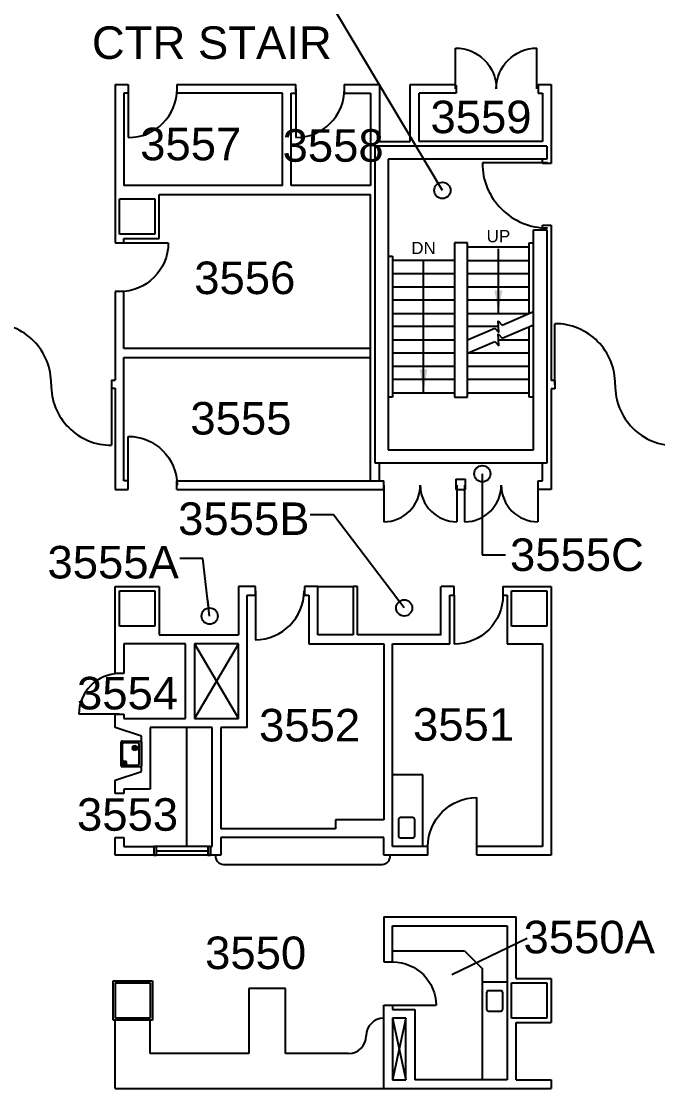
# Model space of a CAD drawing. Extents: x 338 to 7662, y 1527 to 4766.
# Drawn here: x 2965 to 3434, y 3390 to 4177 of the extents above; entities that cross this region are included whole.
import ezdxf
from ezdxf.enums import TextEntityAlignment as Align

# ---------------------------------------------------------------- set-up
doc = ezdxf.new("R2010")
doc.units = 0
doc.header["$LTSCALE"] = 150
doc.header["$MEASUREMENT"] = 0
doc.header["$PDMODE"] = 3
doc.header["$PDSIZE"] = 1
doc.layers.get('0').update_dxf_attribs({"linetype": 'CONTINUOUS'})
for name, color, linetype in [('A-ANNO-TEXT', 4, 'CONTINUOUS'), ('A-ANNO-TEXT-STAIR', 4, 'CONTINUOUS'), ('A-ANNO-TX192', 4, 'CONTINUOUS'), ('A-COLS', 5, 'CONTINUOUS'), ('A-DOOR', 2, 'CONTINUOUS'), ('A-FLOR-CASE', 3, 'CONTINUOUS'), ('A-FLOR-PFIX', 2, 'CONTINUOUS'), ('A-FLOR-STRS', 2, 'CONTINUOUS'), ('A-GLAZ', 2, 'CONTINUOUS'), ('A-GLAZ-SILL', 1, 'CONTINUOUS'), ('A-SHFT', 1, 'CONTINUOUS'), ('A-WALL-FULL', 6, 'CONTINUOUS')]:
    doc.layers.add(name, color=color, linetype=linetype)
doc.styles.add('ARIAL', font='arial.ttf')
doc.styles.get("Standard").update_dxf_attribs({"font": 'simplex'})
doc.dimstyles.new('DIM-96', dxfattribs={"dimscale": 96, "dimtxt": 0.18, "dimasz": 0.18, "dimexe": 0.18, "dimexo": 0.0625, "dimgap": 0.09, "dimtad": 0, "dimtih": 1, "dimtoh": 1, "dimdec": 4, "dimzin": 0, "dimdsep": 46, "dimlunit": 4, "dimtxsty": 'Standard', "dimcen": 0.09, "dimadec": 0, "dimazin": 0, "dimtfac": 1, "dimtdec": 4, "dimtofl": 0, "dimtmove": 2, "dimatfit": 3, "dimfxl": 0, "dimtolj": 1, "dimtzin": 0, "dimarcsym": 0})
doc.dimstyles.new('DIM1-4', dxfattribs={"dimscale": 48, "dimtxt": 0.09375, "dimasz": 0.125, "dimexe": 0.125, "dimexo": 0.09375, "dimgap": 0, "dimtad": 1, "dimdec": 4, "dimzin": 7, "dimdsep": 46, "dimlunit": 4, "dimtxsty": 'Standard', "dimcen": 2.25, "dimdle": 1.5, "dimadec": 0, "dimazin": 0, "dimtfac": 1, "dimtdec": 4, "dimtix": 1, "dimtofl": 0, "dimtmove": 2, "dimatfit": 3, "dimfxl": 0, "dimtolj": 1, "dimtzin": 0, "dimarcsym": 0})

# ---------------------------------------------------------------- blocks, each defined once
blk = doc.blocks.new('dr-36')
blk.add_line((0, 0), (0, 36.06))
blk.add_arc((-0.1, -0.04), 36.1, 0.06887, 89.83373)
blk = doc.blocks.new('DRINK FTN')
for p, q in [((-8.75, 0), (8.75, 0)), ((-9.5, -14.25), (-9.5, -0.75)), ((-8.5, -12.25), (-8.5, -4.75)), ((-7.75, -4), (-6.25, -4)), ((-5.5, -3.25), (-5.5, -1.75)), ((-4.75, -1), (7.75, -1)), ((8.5, -1.75), (8.5, -12.25)), ((9.5, -0.75), (9.5, -14.25)), ((8.75, -15), (-8.75, -15)), ((7.75, -13), (-7.75, -13)), ((1, -15), (1, -15))]:
    blk.add_line(p, q)
for centre, radius in [((-7.5, -2), 1.38), ((-7.5, -2), 0.789), ((4.5, -10), 1.56)]:
    blk.add_circle(centre, radius)
for centre, start, end in [((-8.75, -0.75), 90, 180), ((-7.75, -4.75), 90, 180), ((-6.25, -3.25), 270, 0), ((-4.75, -1.75), 90, 180), ((7.75, -1.75), 0, 90), ((8.75, -0.75), 0, 90), ((-8.75, -14.25), 180, 270), ((-7.75, -12.25), 180, 270), ((7.75, -12.25), 270, 0), ((8.75, -14.25), 270, 0)]:
    blk.add_arc(centre, 0.75, start, end)
for p in [(3.5, -10), (4, -9), (4, -11), (5, -9), (5, -11), (5.5, -10)]:
    blk.add_point(p)
blk = doc.blocks.new('dr-32')
blk.add_line((0, 0), (0, 32.05))
blk.add_arc((-0.09, -0.04), 32.09, 0.06887, 89.83373)

msp = doc.modelspace()

# ---------------------------------------------------------------- linework, layer by layer
at = {"layer": 'A-ANNO-TEXT', "linetype": 'Continuous'}
for p, q in [((3319.51, 3952.93), (3342.75, 3962.89)), ((3316.99, 3947.37), (3316.51, 3956.13)), ((3316.51, 3956.13), (3319.51, 3952.93)), ((3294, 3942), (3313.99, 3950.57)), ((3313.99, 3950.57), (3316.99, 3947.37)), ((3316.99, 3937.62), (3316.51, 3946.38)), ((3316.51, 3946.38), (3319.51, 3943.18)), ((3319.51, 3943.18), (3342.75, 3953.14)), ((3294, 3932.25), (3313.99, 3940.82)), ((3313.99, 3940.82), (3316.99, 3937.62))]:
    msp.add_line(p, q, dxfattribs=at)
at = {"layer": 'A-ANNO-TX192'}
msp.add_line((3338.04, 3500.38), (3282.27, 3473.41), dxfattribs=at)
at = {"layer": 'A-COLS'}
for p, q in [((3037.25, 4020), (3037.25, 4046)), ((3037.25, 4046), (3063.25, 4046)), ((3063.25, 4046), (3063.25, 4020)), ((3063.25, 4020), (3037.25, 4020)), ((3037.25, 3730.75), (3037.25, 3756.75)), ((3037.25, 3756.75), (3063.25, 3756.75)), ((3063.25, 3756.75), (3063.25, 3730.75)), ((3326.5, 3756.75), (3352.5, 3756.75)), ((3326.5, 3730.75), (3326.5, 3756.75)), ((3352.5, 3756.75), (3352.5, 3730.75)), ((3063.25, 3730.75), (3037.25, 3730.75)), ((3352.5, 3730.75), (3326.5, 3730.75)), ((3034, 3467.5), (3060, 3467.5)), ((3034, 3467.5), (3034, 3441.5)), ((3060, 3467.5), (3060, 3441.5)), ((3326.5, 3441.5), (3326.5, 3467.5)), ((3326.5, 3467.5), (3352.5, 3467.5)), ((3352.5, 3467.5), (3352.5, 3441.5)), ((3060, 3441.5), (3034, 3441.5)), ((3352.5, 3441.5), (3326.5, 3441.5))]:
    msp.add_line(p, q, dxfattribs=at)
at = {"layer": 'A-DOOR'}
for p, q in [((3285.21, 4127.25), (3285.21, 4157.25)), ((3345.21, 4127.25), (3345.21, 4157.25)), ((3043.75, 4127.25), (3043.75, 4091.25)), ((3167.25, 4127.25), (3167.25, 4091.25)), ((3352.9, 4072.51), (3304.9, 4072.51)), ((3037.25, 4013.5), (3073.25, 4013.5)), ((3358.27, 3908.9), (3358.27, 3953.9)), ((3031.48, 3909.25), (3031.48, 3864.25)), ((3043.75, 3834.75), (3043.75, 3870.75)), ((3232.12, 3834.75), (3232.12, 3807.75)), ((3286.12, 3834.75), (3286.12, 3807.75)), ((3291.83, 3834.75), (3291.83, 3807.75)), ((3345.83, 3834.75), (3345.83, 3807.75)), ((3137.46, 3756.75), (3137.46, 3720.75)), ((3037.25, 3665.75), (3007.25, 3665.75))]:
    msp.add_line(p, q, dxfattribs=at)
at = {"layer": 'A-DOOR', "extrusion": (0, 0, -1)}
for centre, major_axis, start_param, end_param in [((3285.21, 4127.25), (-21.21, 21.21), 0.785398, 2.356194), ((3345.21, 4127.25), (-21.21, 21.21), 5.497787, 7.068583), ((3037.25, 4013.5), (25.46, 25.46), 0.785398, 2.356194), ((3043.75, 3834.75), (-25.46, 25.46), 0.785398, 2.356194)]:
    msp.add_ellipse(centre, major_axis=major_axis, ratio=1, start_param=start_param, end_param=end_param, dxfattribs=at)
at = {"layer": 'A-DOOR'}
for centre, major_axis, ratio, start_param, end_param in [((3043.75, 4127.25), (25.46, 25.46), 1, 3.926991, 5.497787), ((3167.25, 4127.25), (25.46, 25.46), 1, 3.926991, 5.497787), ((3352.9, 4072.51), (33.94, 33.94), 1, 2.356194, 3.926991), ((2942.27, 3909.25), (17.25, 41.65), 0.987743, -1.182438, 0.397078), ((3358.27, 3908.9), (17.25, 41.65), 0.987743, -1.182438, 0.397078), ((3031.48, 3909.25), (17.44, 41.58), 0.987634, 1.963494, 3.543166), ((3447.48, 3908.9), (17.44, 41.58), 0.987634, 1.963494, 3.543166), ((3232.12, 3834.75), (19.09, 19.09), 1, 3.926991, 5.497787), ((3286.12, 3834.75), (19.09, 19.09), 1, 2.356194, 3.926991), ((3291.83, 3834.75), (19.09, 19.09), 1, 3.926991, 5.497787), ((3345.83, 3834.75), (19.09, 19.09), 1, 2.356194, 3.926991), ((3137.36, 3756.75), (25.46, 25.46), 1, 3.926991, 5.497787), ((3037.25, 3665.75), (21.21, 21.21), 1, 0.785398, 2.356194)]:
    msp.add_ellipse(centre, major_axis=major_axis, ratio=ratio, start_param=start_param, end_param=end_param, dxfattribs=at)
at = {"layer": 'A-FLOR-CASE'}
for p, q in [((3183.5, 3760), (3209.5, 3760)), ((3087, 3568.25), (3087, 3656)), ((3261, 3621), (3238.75, 3621)), ((3261, 3568.25), (3261, 3621)), ((3114, 3555), (3231, 3555)), ((3238.75, 3491.25), (3291.67, 3491.25)), ((3291.67, 3491.25), (3304.75, 3478.17)), ((3304.75, 3478.17), (3304.75, 3396)), ((3323.25, 3468), (3304.75, 3468)), ((3159.62, 3463.5), (3132.62, 3463.5)), ((3132.62, 3463.5), (3132.62, 3415.5)), ((3159.62, 3415.5), (3159.62, 3463.5)), ((3034, 3389.5), (3034, 3440)), ((3060, 3415.5), (3060, 3440)), ((3132.62, 3415.5), (3060, 3415.5)), ((3206.25, 3415.5), (3159.62, 3415.5)), ((3034, 3389.5), (3232.25, 3389.5))]:
    msp.add_line(p, q, dxfattribs=at)
for centre, radius, start, end in [((3114, 3561), 6, 172.81924, 270), ((3231, 3561), 6, 270, 7.18076), ((3232.25, 3428.5), 13, 90, 180), ((3206.25, 3428.5), 13, 270, 0)]:
    msp.add_arc(centre, radius, start, end, dxfattribs=at)
at = {"layer": 'A-FLOR-PFIX'}
for p, q in [((3243, 3588), (3243, 3576)), ((3253.5, 3589.5), (3244.5, 3589.5)), ((3255, 3576), (3255, 3588)), ((3244.5, 3574.5), (3253.5, 3574.5)), ((3308, 3460.25), (3308, 3448.25)), ((3318.5, 3461.75), (3309.5, 3461.75)), ((3320, 3448.25), (3320, 3460.25)), ((3309.5, 3446.75), (3318.5, 3446.75))]:
    msp.add_line(p, q, dxfattribs=at)
for centre, start, end in [((3244.5, 3588), 90, 180), ((3253.5, 3588), 0, 90), ((3244.5, 3576), 180, 270), ((3253.5, 3576), 270, 0), ((3309.5, 3460.25), 90, 180), ((3318.5, 3460.25), 0, 90), ((3309.5, 3448.25), 180, 270), ((3318.5, 3448.25), 270, 0)]:
    msp.add_arc(centre, 1.5, start, end, dxfattribs=at)
at = {"layer": 'A-FLOR-STRS'}
for p, q in [((3339.5, 4010.25), (3294, 4010.25)), ((3339.5, 4013.5), (3342.75, 4013.5)), ((3339.5, 3961.5), (3339.5, 4013.5)), ((3235.5, 4003.75), (3238.75, 4003.75)), ((3238.75, 4003.75), (3238.75, 3899.75)), ((3284.25, 4000.5), (3238.75, 4000.5)), ((3294, 4000.5), (3339.5, 4000.5)), ((3284.25, 3990.75), (3238.75, 3990.75)), ((3339.5, 3990.75), (3294, 3990.75)), ((3238.75, 3981), (3284.25, 3981)), ((3294, 3981), (3339.5, 3981)), ((3284.25, 3971.25), (3238.75, 3971.25)), ((3339.5, 3971.25), (3294, 3971.25)), ((3238.75, 3961.5), (3284.25, 3961.5)), ((3294, 3961.5), (3339.5, 3961.5)), ((3284.25, 3951.75), (3238.75, 3951.75)), ((3316.75, 3951.75), (3294, 3951.75)), ((3339.5, 3899.75), (3339.5, 3951.75)), ((3238.75, 3942), (3284.25, 3942)), ((3316.75, 3942), (3339.5, 3942)), ((3284.25, 3932.25), (3238.75, 3932.25)), ((3339.5, 3932.25), (3294, 3932.25)), ((3238.75, 3922.5), (3284.25, 3922.5)), ((3294, 3922.5), (3339.5, 3922.5)), ((3284.25, 3912.75), (3238.75, 3912.75)), ((3339.5, 3912.75), (3294, 3912.75)), ((3238.75, 3899.75), (3235.5, 3899.75)), ((3238.75, 3903), (3284.25, 3903)), ((3294, 3903), (3339.5, 3903)), ((3342.75, 3899.75), (3339.5, 3899.75))]:
    msp.add_line(p, q, dxfattribs=at)
at = {"layer": 'A-GLAZ'}
for p, q in [((3064.5, 3568.25), (3062.5, 3568.25)), ((3062.5, 3568.25), (3062.5, 3561.75)), ((3064.5, 3561.75), (3064.5, 3568.25)), ((3104.5, 3568.25), (3102.5, 3568.25)), ((3102.5, 3568.25), (3102.5, 3561.75)), ((3104.5, 3561.75), (3104.5, 3568.25)), ((3062.5, 3561.75), (3064.5, 3561.75)), ((3064.5, 3565), (3102.5, 3565)), ((3102.5, 3561.75), (3104.5, 3561.75))]:
    msp.add_line(p, q, dxfattribs=at)
at = {"layer": 'A-GLAZ-SILL'}
for p, q in [((3102.5, 3568.25), (3064.5, 3568.25)), ((3102.5, 3561.75), (3064.5, 3561.75))]:
    msp.add_line(p, q, dxfattribs=at)
at = {"layer": 'A-SHFT'}
for p, q in [((3125, 3717.75), (3092.5, 3662.5)), ((3092.5, 3717.75), (3125, 3662.5)), ((3248.5, 3441.5), (3238.75, 3396)), ((3238.75, 3441.5), (3248.5, 3396))]:
    msp.add_line(p, q, dxfattribs=at)
at = {"layer": 'A-WALL-FULL'}
for p, q in [((3034, 4130.5), (3043.75, 4130.5)), ((3034, 4130.5), (3034, 4013.5)), ((3043.75, 4130.5), (3043.75, 4124)), ((3079.5, 4130.5), (3167.25, 4130.5)), ((3079.5, 4130.5), (3079.5, 4124)), ((3167.25, 4124), (3167.25, 4130.5)), ((3203, 4130.5), (3229, 4130.5)), ((3203, 4130.5), (3203, 4124)), ((3229, 4130.5), (3229, 4088.25)), ((3251.75, 4130.5), (3285.53, 4130.5)), ((3251.75, 4088.25), (3251.75, 4130.5)), ((3285.53, 4130), (3285.53, 4124)), ((3346, 4130.5), (3355.75, 4130.5)), ((3346, 4130.5), (3346, 4124)), ((3355.75, 4130.5), (3355.75, 4072)), ((3043.75, 4124), (3040.5, 4124)), ((3040.5, 4124), (3040.5, 4055.75)), ((3157.5, 4124), (3079.5, 4124)), ((3157.5, 4055.75), (3157.5, 4124)), ((3164, 4055.75), (3164, 4124)), ((3164, 4124), (3167.25, 4124)), ((3203, 4124), (3222.5, 4124)), ((3222.5, 4124), (3222.5, 4055.75)), ((3258.25, 4088.25), (3258.25, 4124)), ((3285.53, 4124), (3258.25, 4124)), ((3346, 4124), (3349.25, 4124)), ((3349.25, 4124), (3349.25, 4088.25)), ((3229, 4088.25), (3251.75, 4088.25)), ((3349.25, 4088.25), (3258.25, 4088.25)), ((3352.5, 4085), (3225.75, 4085)), ((3225.75, 3851), (3225.75, 4085)), ((3352.5, 4085), (3352.5, 4075.25)), ((3352.5, 4075.25), (3235.5, 4075.25)), ((3235.5, 4075.25), (3235.5, 3860.75)), ((3349.25, 4072), (3349.25, 4075.25)), ((3355.75, 4072), (3349.25, 4072)), ((3157.5, 4055.75), (3040.5, 4055.75)), ((3222.5, 4055.75), (3164, 4055.75)), ((3066.5, 4016.75), (3066.5, 4049.25)), ((3066.5, 4049.25), (3222.5, 4049.25)), ((3222.5, 3838), (3222.5, 4049.25)), ((3349.25, 4023.25), (3349.25, 4026.5)), ((3349.25, 4026.5), (3355.75, 4026.5)), ((3355.75, 4026.5), (3355.75, 3911.9)), ((3040.5, 4013.5), (3040.5, 4016.75)), ((3040.5, 4016.75), (3066.5, 4016.75)), ((3342.75, 3860.75), (3342.75, 4023.25)), ((3342.75, 4023.25), (3352.5, 4023.25)), ((3352.5, 4023.25), (3352.5, 3851)), ((3034, 4013.5), (3040.5, 4013.5)), ((3294, 4013.5), (3284.25, 4013.5)), ((3284.25, 4013.5), (3284.25, 3899.75)), ((3294, 3899.75), (3294, 4013.5)), ((3040.5, 3977.75), (3034, 3977.75)), ((3034, 3977.75), (3034, 3912.25)), ((3040.5, 3935.5), (3040.5, 3977.75)), ((3222.5, 3935.5), (3040.5, 3935.5)), ((3040.5, 3838), (3040.5, 3929)), ((3040.5, 3929), (3222.5, 3929)), ((3031.48, 3912.25), (3031.48, 3906.25)), ((3031.48, 3912.25), (3034, 3912.25)), ((3031.48, 3906.25), (3034, 3906.25)), ((3034, 3906.25), (3034, 3831.5)), ((3358.27, 3911.9), (3355.75, 3911.9)), ((3358.27, 3911.9), (3358.27, 3905.9)), ((3284.25, 3899.75), (3294, 3899.75)), ((3355.75, 3905.9), (3355.75, 3831.5)), ((3358.27, 3905.9), (3355.75, 3905.9)), ((3235.5, 3860.75), (3342.75, 3860.75)), ((3352.5, 3851), (3225.75, 3851)), ((3229, 3838), (3229, 3851)), ((3349.25, 3838), (3349.25, 3851)), ((3043.75, 3838), (3040.5, 3838)), ((3043.75, 3831.5), (3043.75, 3838)), ((3079.5, 3831.5), (3079.5, 3838)), ((3079.5, 3838), (3232.25, 3838)), ((3232.25, 3831.5), (3232.25, 3838)), ((3285.44, 3839.13), (3292.54, 3839.13)), ((3285.44, 3839.13), (3285.44, 3831.52)), ((3292.54, 3831.52), (3292.54, 3839.13)), ((3346, 3831.5), (3346, 3838)), ((3346, 3838), (3349.25, 3838)), ((3034, 3831.5), (3043.75, 3831.5)), ((3079.5, 3831.5), (3232.25, 3831.5)), ((3285.44, 3831.52), (3292.54, 3831.52)), ((3355.75, 3831.5), (3346, 3831.5)), ((3034, 3695.82), (3034, 3760)), ((3034, 3760), (3066.5, 3760)), ((3066.5, 3760), (3066.5, 3724.25)), ((3137.46, 3760), (3125, 3760)), ((3125, 3760), (3125, 3724.25)), ((3137.46, 3753.5), (3137.46, 3760)), ((3183.5, 3760), (3173.75, 3760)), ((3173.75, 3760), (3173.75, 3753.5)), ((3183.5, 3724.25), (3183.5, 3760)), ((3212.75, 3760), (3209.5, 3760)), ((3209.5, 3760), (3209.5, 3724.25)), ((3212.75, 3724.25), (3212.75, 3760)), ((3274.33, 3724.25), (3274.33, 3760)), ((3284.12, 3760), (3274.5, 3760)), ((3284.12, 3753.5), (3284.12, 3760)), ((3320.12, 3760), (3320.12, 3753.5)), ((3320.12, 3760), (3355.75, 3760)), ((3355.75, 3760), (3355.75, 3561.75)), ((3131.5, 3753.5), (3137.46, 3753.5)), ((3131.5, 3656), (3131.5, 3753.5)), ((3173.75, 3753.5), (3177, 3753.5)), ((3177, 3753.5), (3177, 3717.75)), ((3281, 3717.75), (3281, 3753.5)), ((3281, 3753.5), (3284.12, 3753.5)), ((3320.12, 3753.5), (3323.25, 3753.5)), ((3323.25, 3753.5), (3323.25, 3717.75)), ((3086, 3717.75), (3040.5, 3717.75)), ((3040.5, 3717.75), (3040.5, 3695.82)), ((3066.5, 3724.25), (3125, 3724.25)), ((3086, 3662.5), (3086, 3717.75)), ((3125, 3717.75), (3092.5, 3717.75)), ((3092.5, 3717.75), (3092.5, 3662.5)), ((3125, 3662.5), (3125, 3717.75)), ((3177, 3717.75), (3232.25, 3717.75)), ((3209.5, 3724.25), (3183.5, 3724.25)), ((3274.5, 3724.25), (3212.75, 3724.25)), ((3232.25, 3717.75), (3232.25, 3587.75)), ((3238.75, 3568.25), (3238.75, 3717.75)), ((3238.75, 3717.75), (3281, 3717.75)), ((3323.25, 3717.75), (3349.25, 3717.75)), ((3349.25, 3717.75), (3349.25, 3568.25)), ((3040.5, 3695.82), (3034, 3695.82)), ((3034, 3656), (3034, 3665.75)), ((3034, 3665.75), (3040.5, 3665.75)), ((3040.5, 3665.75), (3040.5, 3662.5)), ((3040.5, 3662.5), (3086, 3662.5)), ((3092.5, 3662.5), (3125, 3662.5)), ((3053.5, 3649.5), (3034, 3656)), ((3105.5, 3656), (3060, 3656)), ((3060, 3656), (3060, 3610.5)), ((3105.5, 3568.25), (3105.5, 3656)), ((3131.5, 3656), (3112, 3656)), ((3112, 3656), (3112, 3581.25)), ((3053.5, 3623.5), (3053.5, 3649.5)), ((3034, 3617), (3053.5, 3623.5)), ((3034, 3607.25), (3034, 3617)), ((3040.5, 3607.25), (3034, 3607.25)), ((3060, 3610.5), (3040.5, 3610.5)), ((3040.5, 3610.5), (3040.5, 3607.25)), ((3232.25, 3587.75), (3196.5, 3587.75)), ((3196.5, 3587.75), (3196.5, 3581.25)), ((3196.5, 3581.25), (3112, 3581.25)), ((3034, 3561.75), (3034, 3574.75)), ((3034, 3574.75), (3040.5, 3574.75)), ((3040.5, 3574.75), (3040.5, 3568.25)), ((3040.5, 3568.25), (3062.5, 3568.25)), ((3062.5, 3568.25), (3062.5, 3561.75)), ((3104.5, 3568.25), (3105.5, 3568.25)), ((3104.5, 3568.25), (3104.5, 3561.75)), ((3232.25, 3574.75), (3112, 3574.75)), ((3112, 3574.75), (3112, 3561.75)), ((3232.25, 3561.75), (3232.25, 3574.75)), ((3264.75, 3568.25), (3238.75, 3568.25)), ((3264.75, 3561.75), (3264.75, 3568.25)), ((3349.25, 3568.25), (3300.75, 3568.25)), ((3300.75, 3561.75), (3300.75, 3568.25)), ((3062.5, 3561.75), (3034, 3561.75)), ((3112, 3561.75), (3104.5, 3561.75)), ((3264.75, 3561.75), (3232.25, 3561.75)), ((3355.75, 3561.75), (3300.75, 3561.75)), ((3232.25, 3516.25), (3329.75, 3516.25)), ((3232.25, 3516.25), (3232.25, 3483)), ((3329.75, 3470.75), (3329.75, 3516.25)), ((3238.75, 3483), (3238.75, 3509.75)), ((3238.75, 3509.75), (3323.25, 3509.75)), ((3323.25, 3509.75), (3323.25, 3396)), ((3232.25, 3483), (3238.75, 3483)), ((3032.5, 3469), (3061.5, 3469)), ((3032.5, 3440), (3032.5, 3469)), ((3061.5, 3469), (3061.5, 3440)), ((3329.75, 3470.75), (3355.75, 3470.75)), ((3355.75, 3470.75), (3355.75, 3438.25)), ((3232.25, 3389.5), (3232.25, 3451)), ((3232.25, 3451), (3238.75, 3451)), ((3238.75, 3451), (3238.75, 3448)), ((3238.75, 3448), (3255, 3448)), ((3248.5, 3441.5), (3238.75, 3441.5)), ((3238.75, 3441.5), (3238.75, 3396)), ((3248.5, 3396), (3248.5, 3441.5)), ((3255, 3448), (3255, 3396)), ((3061.5, 3440), (3032.5, 3440)), ((3329.75, 3396), (3329.75, 3438.25)), ((3329.75, 3438.25), (3355.75, 3438.25)), ((3238.75, 3396), (3248.5, 3396)), ((3323.25, 3396), (3255, 3396)), ((3329.75, 3396), (3355.75, 3396)), ((3355.75, 3396), (3355.75, 3389.5)), ((3232.25, 3389.5), (3355.75, 3389.5))]:
    msp.add_line(p, q, dxfattribs=at)

# ---------------------------------------------------------------- block references
at = {"layer": 'A-DOOR', "xscale": -1}
for name, p, rotation in [('dr-36', (3284.12, 3753.5), 179.9999999999998), ('dr-32', (3238.75, 3451), 270)]:
    msp.add_blockref(name, p, dxfattribs=dict(at, rotation=rotation))
msp.add_blockref('dr-36', (3300.75, 3568.25), dxfattribs=at)
at = {"layer": 'A-FLOR-PFIX', "rotation": 90}
msp.add_blockref('DRINK FTN', (3038.5, 3636.5), dxfattribs=at)

# ---------------------------------------------------------------- texts
at = {"layer": 'A-ANNO-TEXT', "char_height": 9, "width": 47.75, "attachment_point": 8, "style": 'ARIAL'}
for s, insert in [('UP', (3316.75, 4013.91)), ('DN', (3261.5, 4005.26))]:
    msp.add_mtext(s, dxfattribs=dict(at, insert=insert))
at = {"layer": 'A-ANNO-TEXT-STAIR', "style": 'ARIAL'}
msp.add_text('CTR STAIR', height=24, dxfattribs=at).set_placement((3016.92, 4149.26))
at = {"layer": 'A-ANNO-TX192', "style": 'ARIAL'}
for s, p in [('3559', (3266.62, 4094.48)), ('3557', (3052.5, 4074.48)), ('3558', (3157.55, 4073.4)), ('3556', (3092.41, 3975.74)), ('3555', (3089.53, 3872.12)), ('3555C', (3325.28, 3771.47)), ('3554', (3005.92, 3669.32)), ('3552', (3140.19, 3645.69)), ('3551', (3253.74, 3646.22)), ('3553', (3005.92, 3579.79)), ('3550A', (3335.27, 3489.36)), ('3550', (3100.4, 3477.72))]:
    msp.add_text(s, height=24, dxfattribs=at).set_placement(p)
for s, p in [('3555B', (3177.42, 3798.03)), ('3555A', (3081.07, 3765.94))]:
    msp.add_text(s, height=24, dxfattribs=at).set_placement(p, align=Align.RIGHT)

# ---------------------------------------------------------------- leaders
at = {"layer": 'A-ANNO-TEXT'}
for points in [[(3316.75, 3961.2), (3316.75, 4009.15)], [(3261.5, 3903), (3261.5, 4000.5)]]:
    msp.add_leader(points, dimstyle='DIM-96', override={"dimgap": 0.09, "dimtad": 0}, dxfattribs=at)
at = {"layer": 'A-ANNO-TEXT-STAIR'}
msp.add_leader([(3275.41, 4052.23), (3188.18, 4198.59), (3171.16, 4198.59)], dimstyle='DIM1-4', override={"dimscale": 96, "dimgap": 0, "dimtad": 0, "dimldrblk": 'DotBlank'}, dxfattribs=at)
at = {"layer": 'A-ANNO-TX192'}
for points in [[(3304.88, 3843.19), (3304.85, 3783.28), (3321.86, 3783.28)], [(3247.25, 3744.21), (3195.04, 3812.76), (3178.02, 3812.76)], [(3103.76, 3738.19), (3098.69, 3780.67), (3081.67, 3780.67)]]:
    msp.add_leader(points, dimstyle='DIM1-4', override={"dimscale": 96, "dimgap": 0, "dimtad": 0, "dimldrblk": 'DotBlank'}, dxfattribs=at)

doc.saveas('drawing.dxf')
